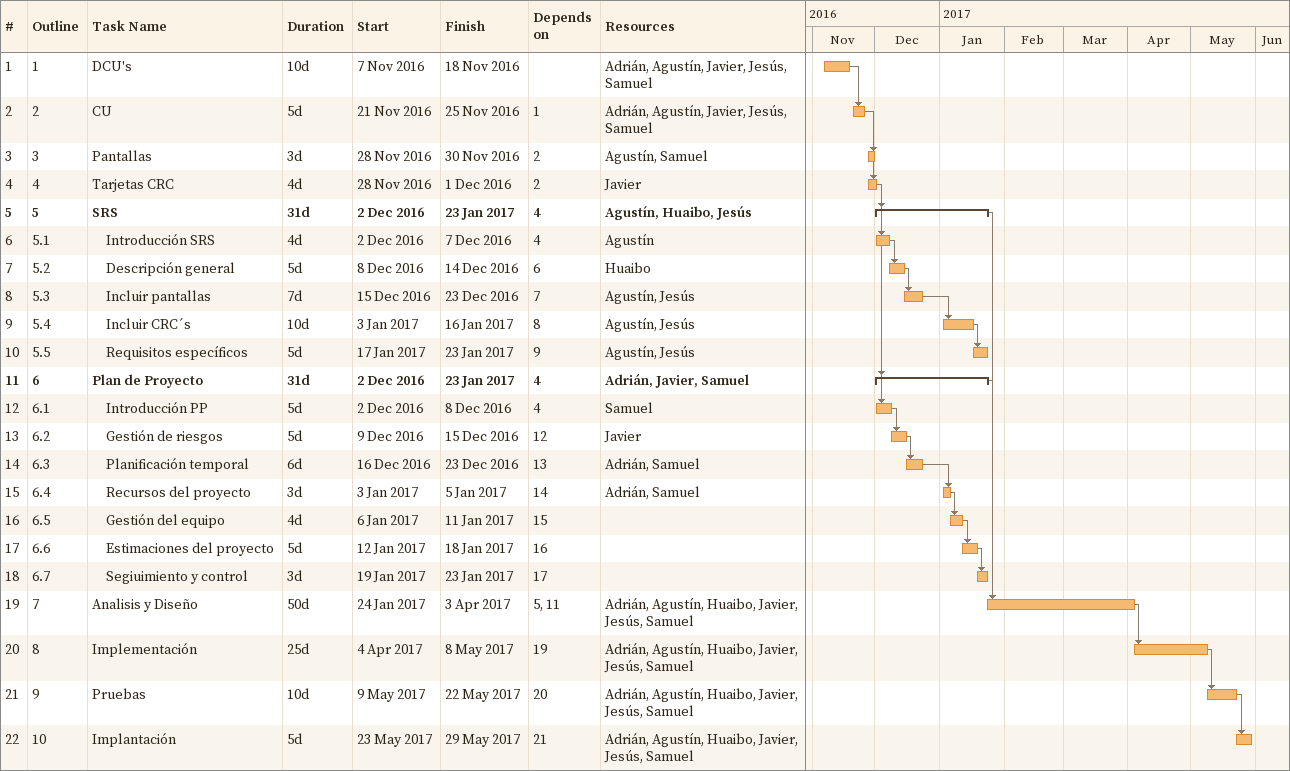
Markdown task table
| ID | WBS | Task | Duration | Start | Finish | Predecessors | Resources |
|---|---|---|---|---|---|---|---|
| 1 | 1 | DCU's | 10d | 2016-11-07 | 2016-11-18 |  | Adrián, Agustín, Javier, Jesús, Samuel |
| 2 | 2 | CU | 5d | 2016-11-21 | 2016-11-25 | 1 | Adrián, Agustín, Javier, Jesús, Samuel |
| 3 | 3 | Pantallas | 3d | 2016-11-28 | 2016-11-30 | 2 | Agustín, Samuel |
| 4 | 4 | Tarjetas CRC | 4d | 2016-11-28 | 2016-12-01 | 2 | Javier |
| 5 | 5 | **SRS** | 31d | 2016-12-02 | 2017-01-23 | 4 | Agustín, Huaibo, Jesús |
| 6 | 5.1 | Introducción SRS | 4d | 2016-12-02 | 2016-12-07 | 4 | Agustín |
| 7 | 5.2 | Descripción general | 5d | 2016-12-08 | 2016-12-14 | 6 | Huaibo |
| 8 | 5.3 | Incluir pantallas | 7d | 2016-12-15 | 2016-12-23 | 7 | Agustín, Jesús |
| 9 | 5.4 | Incluir CRC´s | 10d | 2017-01-03 | 2017-01-16 | 8 | Agustín, Jesús |
| 10 | 5.5 | Requisitos específicos | 5d | 2017-01-17 | 2017-01-23 | 9 | Agustín, Jesús |
| 11 | 6 | **Plan de Proyecto** | 31d | 2016-12-02 | 2017-01-23 | 4 | Adrián, Javier, Samuel |
| 12 | 6.1 | Introducción PP | 5d | 2016-12-02 | 2016-12-08 | 4 | Samuel |
| 13 | 6.2 | Gestión de riesgos | 5d | 2016-12-09 | 2016-12-15 | 12 | Javier |
| 14 | 6.3 | Planificación temporal | 6d | 2016-12-16 | 2016-12-23 | 13 | Adrián, Samuel |
| 15 | 6.4 | Recursos del proyecto | 3d | 2017-01-03 | 2017-01-05 | 14 | Adrián, Samuel |
| 16 | 6.5 | Gestión del equipo | 4d | 2017-01-06 | 2017-01-11 | 15 |  |
| 17 | 6.6 | Estimaciones del proyecto | 5d | 2017-01-12 | 2017-01-18 | 16 |  |
| 18 | 6.7 | Segiuimiento y control | 3d | 2017-01-19 | 2017-01-23 | 17 |  |
| 19 | 7 | Analisis y Diseño | 50d | 2017-01-24 | 2017-04-03 | 5, 11 | Adrián, Agustín, Huaibo, Javier, Jesús, Samuel |
| 20 | 8 | Implementación | 25d | 2017-04-04 | 2017-05-08 | 19 | Adrián, Agustín, Huaibo, Javier, Jesús, Samuel |
| 21 | 9 | Pruebas | 10d | 2017-05-09 | 2017-05-22 | 20 | Adrián, Agustín, Huaibo, Javier, Jesús, Samuel |
| 22 | 10 | Implantación | 5d | 2017-05-23 | 2017-05-29 | 21 | Adrián, Agustín, Huaibo, Javier, Jesús, Samuel |
